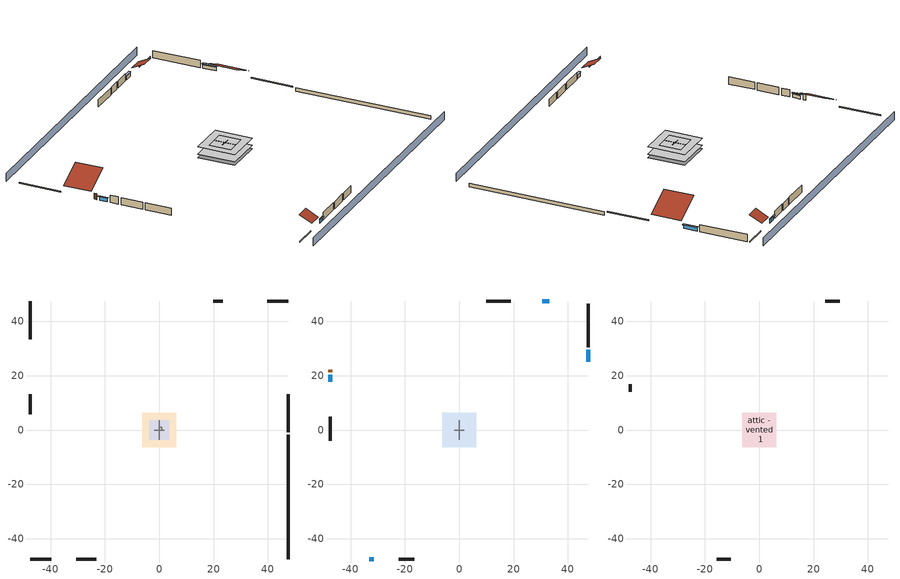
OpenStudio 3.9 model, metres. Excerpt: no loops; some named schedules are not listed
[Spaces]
garage 1
 floor foundation (Slab1 construction): -3.66,-3.66 -3.66,3.66 3.66,3.66 3.66,-3.66 z0
 wall outside (Wall1 construction): -30.54,-47.55 -23.22,-47.55 z0.3:2.74
 wall outside (Wall2 construction): -47.55,13.11 -47.55,5.8 z0.3:2.74
 wall outside (Wall12 construction): 23.48,47.55 19.82,47.55 z0.3:2.74
 wall to conditioned space 1 (Wall5 construction Reversed): 0,-3.66 0,3.66 z0.3:2.74
 wall to conditioned space 1 (Wall6 construction Reversed): 1.83,0 -1.83,0 z0.3:2.74
crawlspace - vented 1
 floor foundation (Slab2 construction): -6.28,-6.28 -6.28,6.28 6.28,6.28 6.28,-6.28 z-0.91
 wall outside (RimJoist1 construction): 47.55,-0.9 47.55,13.15 z0.3:0.61
 wall outside (RimJoist2 construction): -47.55,-47.55 -39.74,-47.55 z0.3:0.61
 wall outside (RimJoist3 construction): -47.55,47.55 -47.55,33.5 z0.3:0.61
 wall outside (RimJoist4 construction): 47.55,47.55 39.74,47.55 z0.3:0.61
 wall foundation (FoundationWall1 construction): 47.55,-47.55 47.55,-1.83 z-0.91:0.3
central ac and furnace airloop ret air space
 floor adiabatic (AdiabaticConst): 0,0 0,1 1,1 1,0 z0
 wall adiabatic (AdiabaticConst): 0,1 0,0 1,0 1,1 0,1 z0:1
 ceiling adiabatic (AdiabaticConst): 1,0 1,1 0,1 0,0 z1
conditioned space 1
 floor to crawlspace - vented 1 (Floor2 construction): -6.28,-6.28 -6.28,6.28 6.28,6.28 6.28,-6.28 z0.3
 wall outside (Wall3 construction): 47.55,30.58 47.55,46.62 z0.3:2.74
 wall outside (Wall4 construction): -22.3,-47.55 -16.61,-47.55 z0.3:2.74
 wall outside (Wall7 construction): -47.55,4.87 -47.55,-3.97 z0.3:2.74
 wall outside (Wall8 construction): 18.89,47.55 9.98,47.55 z0.3:2.74
 wall outside (AdiabaticWallConstruction): 47.55,25.17 47.55,29.65 / -47.55,20.41 -47.55,17.72 z0.3:1.49; -33.15,-47.55 -31.47,-47.55 z0.3:1.43; 33.15,47.55 30.59,47.55 z0.3:1.46
 wall outside (AdiabaticWallConstruction 1): -47.55,22.25 -47.55,21.33 z0.3:2.34
 window (WindowConstruction): 47.55,25.17 47.55,29.65 z0.3:1.49
 window (WindowConstruction 1): -33.15,-47.55 -31.47,-47.55 z0.3:1.43
 window (WindowConstruction 2): -47.55,20.4 -47.55,17.72 z0.3:1.49
 window (WindowConstruction 3): 33.15,47.55 30.59,47.55 z0.3:1.46
 door (Door): -47.55,22.25 -47.55,21.33 z0.3:2.34
attic - vented 1
 floor to garage 1 (Floor1 construction): -3.66,-3.66 -3.66,3.66 3.66,3.66 3.66,-3.66 z2.74
 floor to conditioned space 1 (Floor3 construction Reversed): -6.28,-6.28 -6.28,6.28 6.28,6.28 6.28,-6.28 z2.74
 wall outside (Wall9 construction): -15.68,-47.55 -10.42,-47.55 z0.3:2.74
 wall outside (Wall10 construction): 29.66,47.55 24.41,47.55 z0.3:2.74
 wall outside (Wall11 construction): -47.55,16.79 -47.55,14.04 z0.3:2.74
 roof outside (Roof1 construction): 47.55,24.24,2.74 38.46,24.24,7.29 38.46,14.08,7.29 47.55,14.08,2.74
 roof outside (Roof2 construction): -34.08,-47.55,2.74 -34.08,-43.31,4.86 -38.82,-43.31,4.86 -38.82,-47.55,2.74
 roof outside (Roof3 construction): 34.08,47.55,2.74 34.08,43.31,4.86 38.82,43.31,4.86 38.82,47.55,2.74
 roof outside (Roof4 construction): -47.55,23.18,2.74 -39.15,23.18,6.94 -39.15,32.57,6.94 -47.55,32.57,2.74
shading: 47.55,52.12 -47.55,52.12 / -47.55,-52.12 47.55,-52.12 z0:2.74; 47.55,29.96 47.55,24.86 48.16,24.86 48.16,29.96 z1.8; -31.16,-47.55 -33.45,-47.55 -33.45,-48.16 -31.16,-48.16 z1.74; -47.55,17.41 -47.55,20.71 -48.16,20.71 -48.16,17.41 z1.8; 30.29,47.55 33.45,47.55 33.45,48.16 30.29,48.16 z1.77
[Site]
Portland Intl Arpt_OR: Latitude {deg}=45.59; Longitude {deg}=-122.6; Time Zone {hr}=-8; Elevation {m}=33; Terrain=Suburbs; Keep Site Location Information=Yes
[Site:GroundTemperature:Shallow]
10.2558, 8.96328, 8.85977, 9.47314, 11.9355, 14.3863, 16.5111, 17.8571, 17.9714, 16.8767, 14.8061, 12.4304
[Site:WaterMainsTemperature]
Calculation Method=Schedule; Temperature Schedule=mains temperature schedule
[Building]
Building 1
[Material] Roughness=Rough
Name | Thickness {m} | Conductivity {W/m-K} | Density {kg/m3} | Specific Heat {J/kg-K} | Thermal Absorptance | Solar Absorptance | Visible Absorptance
asphalt or fiberglass shingles | 0.00635 | 0.162714 | 1121.4 | 1465.45 | 0.9 | 0.85 | 0.85
roof rigid ins | 0.00281632 | 0.029427 | 32.04 | 1214.23 | 0.9 | 0.7 | 0.7
osb sheathing 0.5 in. | 0.0127 | 0.115458 | 512.64 | 1214.23 | 0.9 | 0.6 | 0.6
composite shingle siding | 0.00635 | 0.162714 | 1121.4 | 1465.45 | 0.9 | 0.7 | 0.7
osb sheathing 0.5 in. 1 | 0.0127 | 0.115458 | 512.64 | 1214.23 | 0.9 | 0.7 | 0.7
wall stud and cavity | 0.1397 | 0.348479 | 139.0536 | 1170.24 | 0.9 | 0.6 | 0.6
wall rigid ins; floor rigid ins | 0.051816 | 0.029427 | 32.04 | 1214.23 | 0.9 | 0.7 | 0.7
wall stud and cavity 1 | 0.1397 | 0.207325 | 139.0536 | 1170.24 | 0.9 | 0.7 | 0.7
gypsum board | 0.0127 | 0.160291 | 801 | 837.4 | 0.9 | 0.6 | 0.6
wall rigid ins 1; wall rigid ins 2 | 0.051816 | 0.029427 | 32.04 | 1214.23
wall stud and cavity 2 | 0.1397 | 0.222524 | 139.0536 | 1170.24 | 0.9 | 0.7 | 0.7
rim joist stud and cavity | 0.0508 | 0.144151 | 50.32683 | 1063.81 | 0.9 | 0.6 | 0.6
ceiling stud and cavity | 0.1397 | 1.39189 | 65.682 | 1177.47 | 0.9 | 0.7 | 0.7
floor stud and cavity | 0.1397 | 0.0972396 | 92.3553 | 1139.71 | 0.9 | 0.7 | 0.7
osb sheathing 0.75 in. | 0.01905 | 0.115458 | 512.64 | 1214.23 | 0.9 | 0.7 | 0.7
floor covering | 0.0127 | 0.0433444 | 54.468 | 1339.84 | 0.9 | 0.6 | 0.6
ceiling loosefill ins | 0.254 | 0.0480833 | 16.02 | 1046.75 | 0.9 | 0.7 | 0.7
ceiling stud and cavity 1 | 0.1397 | 0.104117 | 65.682 | 1177.47 | 0.9 | 0.7 | 0.7
concrete 4.0 in. | 0.1016 | 1.803125 | 2242.8 | 837.4 | 0.9 | 0.7 | 0.7
concrete 8.0 in. | 0.2032 | 1.803125 | 2242.8 | 837.4 | 0.9 | 0.7 | 0.7
soil 0.5 in. | 0.0127 | 2.9427 | 1842.3 | 418.7 | 0.9 | 0.7 | 0.7
wood siding; wood siding 1 | 0.0254 | 0.102417 | 544.68 | 1172.36
wall rigid ins 3 | 0.512978 | 0.029427 | 32.04 | 1214.23 | 0.9 | 0.7 | 0.7
wall stud and cavity 3 | 0.0889 | 0.380278 | 52.3479 | 1209.89 | 0.9 | 0.7 | 0.7
door material | 0.04445 | 0.0612267 | 512.64 | 1214.23 | 0.9 | 0.7 | 0.7
wall stud and cavity 4 | 0.0889 | 0.391764 | 83.0341 | 1211.67 | 0.9 | 0.7 | 0.7
furniture material conditioned space 1; furniture material garage 1 | 0.1524 | 0.115458 | 640.8 | 1214.23 | 0.9 | 0.6 | 0.6
[Construction]
Roof1 construction; Roof2 construction; Roof3 construction; Roof4 construction: asphalt or fiberglass shingles, roof rigid ins, osb sheathing 0.5 in.
Wall1 construction; Wall2 construction; Wall9 construction; Wall10 construction; Wall11 construction; Wall12 construction: composite shingle siding, osb sheathing 0.5 in. 1, wall stud and cavity
Wall3 construction; Wall4 construction: composite shingle siding, wall rigid ins, osb sheathing 0.5 in. 1, wall stud and cavity 1, gypsum board
Wall5 construction Reversed: gypsum board, wall stud and cavity 2, osb sheathing 0.5 in. 1, wall rigid ins 1
Wall6 construction Reversed: gypsum board, wall stud and cavity 2, osb sheathing 0.5 in. 1, wall rigid ins 2
Wall7 construction; Wall8 construction: composite shingle siding, wall rigid ins 2, osb sheathing 0.5 in. 1, wall stud and cavity 1, gypsum board
RimJoist1 construction; RimJoist2 construction; RimJoist3 construction; RimJoist4 construction: composite shingle siding, rim joist stud and cavity
Floor1 construction: ceiling stud and cavity
Floor2 construction: floor stud and cavity, floor rigid ins, osb sheathing 0.75 in., floor covering
Floor3 construction Reversed: gypsum board, ceiling stud and cavity 1, ceiling loosefill ins
Slab1 construction: concrete 4.0 in.
FoundationWall1 construction: concrete 8.0 in.
Slab2 construction: soil 0.5 in.
WindowConstruction; WindowConstruction 1; WindowConstruction 2; WindowConstruction 3: WindowMaterial
AdiabaticWallConstruction: wood siding, wall rigid ins 3, wall stud and cavity 3, gypsum board
Door: door material
AdiabaticWallConstruction 1: wood siding 1, wall rigid ins 3, wall stud and cavity 3, gypsum board
PartitionWallConstruction: gypsum board, wall stud and cavity 4, gypsum board
furniture construction conditioned space 1: furniture material conditioned space 1
furniture construction garage 1: furniture material garage 1
AdiabaticConst: Adiabatic
[WindowMaterial:SimpleGlazingSystem]
WindowMaterial: U-Factor {W/m2-K}=2.15764; Solar Heat Gain Coefficient=0.44
[Material:NoMass]
Adiabatic: Roughness=Rough; Thermal Resistance {m2-K/W}=176.1
[ThermalZone] Multiplier=1; Use Ideal Air Loads=No
Name | Volume {m3} | Thermostat
conditioned space | 384.656 | conditioned space temperature setpoint
attic - vented | 228.873
garage | 130.484
crawlspace - vented | 192.328
central ac and furnace airloop ret air zone | 1
[Sizing:Zone] Zone Cooling Design Supply Air Temperature Input Method=SupplyAirTemperature; Zone Cooling Design Supply Air Temperature {C}=14; Zone Cooling Design Supply Air Temperature Difference {deltaC}=11.11; Zone Heating Design Supply Air Temperature Input Method=SupplyAirTemperature; Zone Heating Design Supply Air Temperature {C}=40; Zone Heating Design Supply Air Temperature Difference {deltaC}=11.11; Zone Cooling Design Supply Air Humidity Ratio {kg-H2O/kg-air}=0.0085; Zone Heating Design Supply Air Humidity Ratio {kg-H2O/kg-air}=0.008; Cooling Design Air Flow Method=DesignDay; Heating Design Air Flow Method=DesignDay; Account for Dedicated Outdoor Air System=No; Dedicated Outdoor Air System Control Strategy=NeutralSupplyAir; Dedicated Outdoor Air Low Setpoint Temperature for Design {C}=autosize; Dedicated Outdoor Air High Setpoint Temperature for Design {C}=autosize; Zone Load Sizing Method=Sensible Load Only No Latent Load; Zone Latent Cooling Design Supply Air Humidity Ratio Input Method=HumidityRatioDifference; Zone Cooling Design Supply Air Humidity Ratio Difference {kgWater/kgDryAir}=0.005; Zone Latent Heating Design Supply Air Humidity Ratio Input Method=HumidityRatioDifference; Zone Humidification Design Supply Air Humidity Ratio Difference {kgWater/kgDryAir}=0.005; Sizing Option=Coincident
attic - vented; garage; crawlspace - vented; central ac and furnace airloop ret air zone
[Space]
Name | Thermal Zone | Volume {m3}
conditioned space 1 | conditioned space | 384.656
attic - vented 1 | attic - vented | 228.873
garage 1 | garage | 130.484
crawlspace - vented 1 | crawlspace - vented | 192.328
central ac and furnace airloop ret air space | central ac and furnace airloop ret air zone
[ThermostatSetpoint:DualSetpoint]
conditioned space temperature setpoint: Heating Setpoint Temperature Schedule=heating setpoint; Cooling Setpoint Temperature Schedule=cooling setpoint; Temperature Difference Between Cutout And Setpoint {deltaC}=0
[Foundation:Kiva] Wall Depth Below Slab {m}=0.2032
Name | Initial Indoor Air Temperature {C} | Wall Height Above Grade {m}
Foundation Kiva 1 | 13.4258 | 0.1016
Foundation Kiva 2 | 8.41658 | 0.3048
[Foundation:Kiva:Settings]
Soil Conductivity {W/m-K}=2.9427; Soil Density {kg/m3}=1842.3; Soil Specific Heat {J/kg-K}=418.7; Ground Solar Absorptivity=0.9; Ground Thermal Absorptivity=0.9; Ground Surface Roughness {m}=0.03; Far-Field Width {m}=40; Deep-Ground Boundary Condition=ZeroFlux; Deep-Ground Depth {m}=40; Minimum Cell Dimension {m}=0.2; Maximum Cell Growth Coefficient=3; Simulation Timestep=Timestep
[SurfaceProperty:ExposedFoundationPerimeter] Exposed Perimeter Calculation Method=TotalExposedPerimeter
Name | Total Exposed Perimeter {m}
Slab1 | 18.288
Slab2 | 45.72
[SurfaceProperty:IncidentSolarMultiplier] Incident Solar Multiplier=1; Incident Solar Multiplier Schedule=trans schedule winter=0.85 summer=0.7
Window1; Window2; Window3; Window4
[InternalMass:Definition] Design Level Calculation Method=SurfaceArea
Name | Construction | Surface Area {m2}
partition wall mass | PartitionWallConstruction | 157.749
furniture mass conditioned space 1 | furniture construction conditioned space 1 | 63.09974
furniture mass garage 1 | furniture construction garage 1 | 5.35122
[InternalMass] Multiplier=1
Name | Internal Mass Definition | Space or SpaceType
partition wall mass | partition wall mass | conditioned space 1
furniture mass conditioned space 1 | furniture mass conditioned space 1 | conditioned space 1
furniture mass garage 1 | furniture mass garage 1 | garage 1
[Fan:SystemModel]
central ac and furnace supply fan: Availability Schedule=Always On Discrete; Design Maximum Air Flow Rate {m3/s}=0.214736; Speed Control Method=Discrete; Electric Power Minimum Flow Rate Fraction=0.2; Design Pressure Rise {Pa}=500; Motor Efficiency=1; Motor In Air Stream Fraction=1; Design Electric Power Consumption {W}=autosize; Design Power Sizing Method=PowerPerFlow; Electric Power Per Unit Flow Rate {W/(m3/s)}=1059.44; Electric Power Per Unit Flow Rate Per Unit Pressure {W-s/m3-Pa}=1.66667; Fan Total Efficiency=0.7; Motor Loss Radiative Fraction=0; Speed Flow Fraction 1=0.94725; Speed Electric Power Fraction 1=0.84996; Speed Flow Fraction 2=1; Speed Electric Power Fraction 2=1
[EnergyManagementSystem:Sensor]
Name | Output Variable or Output Meter Index Key | Output Variable or Output Meter
central_ac_and_furnace_supply_fan_s; central_ac_and_furnace_supply_fan_s_1 | central ac and furnace supply fan | Fan Electricity Energy
water_heater_amb_temp | garage | Zone Mean Air Temperature
water_heater_amb_rh | garage | Zone Air Relative Humidity
water_heater_T_set | water heater setpoint | Schedule Value
out_pb_s |  | Site Outdoor Air Barometric Pressure
out_wt_s |  | Site Outdoor Air Humidity Ratio
site_vw_s |  | Site Wind Speed
cool_season | cooling season schedule | Schedule Value
central_ac_and_furnace_airloop_Fan_RTF_s | central ac and furnace supply fan | Fan Runtime Fraction Speed 1
central_ac_and_furnace_airloop_Fan_RTF_s_1 | central ac and furnace supply fan | Fan Runtime Fraction Speed 2
central_ac_and_furnace_airloop_AH_MFR_s | Node 9 | System Node Mass Flow Rate
central_ac_and_furnace_airloop_AH_VFR_s | Node 9 | System Node Current Density Volume Flow Rate
central_ac_and_furnace_airloop_AH_Tout_s | Node 9 | System Node Temperature
central_ac_and_furnace_airloop_AH_Wout_s | Node 9 | System Node Humidity Ratio
central_ac_and_furnace_airloop_RA_T_s | Node 12 | System Node Temperature
central_ac_and_furnace_airloop_Ra_W_s | Node 12 | System Node Humidity Ratio
central_ac_and_furnace_airloop_0_DZ_T_s | crawlspace - vented | Zone Air Temperature
central_ac_and_furnace_airloop_0_DZ_W_s | crawlspace - vented | Zone Mean Air Humidity Ratio
natural_vent_s | natural vent schedule | Schedule Value
htg_sp_s | heating setpoint | Schedule Value
clg_sp_s | cooling setpoint | Schedule Value
mech_vent_range_fan_0_sch_s | mech vent range fan 0 schedule | Schedule Value
mech_vent_bath_fan_0_sch_s | mech vent bath fan 0 schedule | Schedule Value
clothes_dryer_exhaust_0_sch_s | clothes_dryer | Schedule Value
htg_load_cond |  | Heating:EnergyTransfer:Zone:CONDITIONED SPACE
clg_load_cond |  | Cooling:EnergyTransfer:Zone:CONDITIONED SPACE
htg_load_duct |  | Heating:EnergyTransfer:Zone:CENTRAL AC AND FURNACE AIRLOOP RET AIR ZONE
clg_load_duct |  | Cooling:EnergyTransfer:Zone:CENTRAL AC AND FURNACE AIRLOOP RET AIR ZONE
s_conv | Floor2 | Surface Inside Face Convection Heat Gain Energy
s_ig | Floor2 | Surface Inside Face Internal Gains Radiation Heat Gain Energy
s_sol | Floor2 | Surface Inside Face Solar Radiation Heat Gain Energy
s_lgt | Floor2 | Surface Inside Face Lights Radiation Heat Gain Energy
s_surf | Floor2 | Surface Inside Face Net Surface Thermal Radiation Heat Gain Energy
s_conv_1 | Floor3 | Surface Inside Face Convection Heat Gain Energy
s_ig_1 | Floor3 | Surface Inside Face Internal Gains Radiation Heat Gain Energy
s_sol_1 | Floor3 | Surface Inside Face Solar Radiation Heat Gain Energy
s_lgt_1 | Floor3 | Surface Inside Face Lights Radiation Heat Gain Energy
s_surf_1 | Floor3 | Surface Inside Face Net Surface Thermal Radiation Heat Gain Energy
ss_sol | Door1 | Surface Inside Face Solar Radiation Heat Gain Energy
ss_lgt | Door1 | Surface Inside Face Lights Radiation Heat Gain Energy
ss_conv | Door1 | Surface Inside Face Convection Heat Gain Energy
ss_ig | Door1 | Surface Inside Face Internal Gains Radiation Heat Gain Energy
ss_surf | Door1 | Surface Inside Face Net Surface Thermal Radiation Heat Gain Energy
ss_conv_1 | Window1 | Surface Inside Face Convection Heat Gain Energy
ss_ig_1 | Window1 | Surface Inside Face Internal Gains Radiation Heat Gain Energy
ss_surf_1 | Window1 | Surface Inside Face Net Surface Thermal Radiation Heat Gain Energy
ss_trans_in | Window1 | Surface Window Transmitted Solar Radiation Rate
ss_back_out | Window1 | Surface Window Shortwave from Zone Back Out Window Heat Transfer Rate
ss_trans_out | Window1 | Surface Inside Face Initial Transmitted Diffuse Transmitted Out Window Solar Radiation Rate
ss_conv_2 | Window2 | Surface Inside Face Convection Heat Gain Energy
ss_ig_2 | Window2 | Surface Inside Face Internal Gains Radiation Heat Gain Energy
ss_surf_2 | Window2 | Surface Inside Face Net Surface Thermal Radiation Heat Gain Energy
ss_trans_in_1 | Window2 | Surface Window Transmitted Solar Radiation Rate
ss_back_out_1 | Window2 | Surface Window Shortwave from Zone Back Out Window Heat Transfer Rate
ss_trans_out_1 | Window2 | Surface Inside Face Initial Transmitted Diffuse Transmitted Out Window Solar Radiation Rate
ss_conv_3 | Window3 | Surface Inside Face Convection Heat Gain Energy
ss_ig_3 | Window3 | Surface Inside Face Internal Gains Radiation Heat Gain Energy
ss_surf_3 | Window3 | Surface Inside Face Net Surface Thermal Radiation Heat Gain Energy
ss_trans_in_2 | Window3 | Surface Window Transmitted Solar Radiation Rate
ss_back_out_2 | Window3 | Surface Window Shortwave from Zone Back Out Window Heat Transfer Rate
ss_trans_out_2 | Window3 | Surface Inside Face Initial Transmitted Diffuse Transmitted Out Window Solar Radiation Rate
ss_conv_4 | Window4 | Surface Inside Face Convection Heat Gain Energy
[OtherEquipment:Definition] Design Level Calculation Method=EquipmentLevel
Name | Design Level {W} | Fraction Latent | Fraction Radiant | Fraction Lost
water heater sens; central ac and furnace airloop_0 SupSensLkToCond; central ac and furnace airloop_0 SupCondToLv; central ac and furnace airloop_0 RetCondToRP; central ac and furnace airloop_0 RetSensLkToRP; central ac and furnace airloop_0 SupCondToDZ; central ac and furnace airloop_0 RetCondToDZ; central ac and furnace airloop_0 SupSensLkToDZ; mech vent house fan sensible load | 0 | 0 | 0 | 0
water heater lat; central ac and furnace airloop_0 SupLatLkToCond; central ac and furnace airloop_0 RetLatLkToRP; central ac and furnace airloop_0 SupLatLkToDZ; mech vent house fan latent load | 0 | 1 | 0 | 0
water heater energy adjustment1 | 0.01 | 0 | 0 | 1
clothes dryer 2 | 8668.56 | 0.015 | 0.081 | 0.85
cooking range 2 | 6149.39 | 0.16 | 0.384 | 0.2
general water use sensible | -25.2881 | 0 | 0.6 | 0
general water use latent | 25.6591 | 1 | 0 | 0
[OtherEquipment]
Name | Other Equipment Definition | Space or SpaceType | Schedule | Fuel Type
water heater sens | water heater sens | garage 1 | Always On Discrete
water heater lat | water heater lat | garage 1 | Always On Discrete
water heater energy adjustment1 | water heater energy adjustment1 | garage 1 | Always On Discrete | Electricity
clothes dryer 1 | clothes dryer 2 | conditioned space 1 | clothes_dryer | NaturalGas
cooking range 1 | cooking range 2 | conditioned space 1 | cooking_range | NaturalGas
general water use sensible | general water use sensible | conditioned space 1 | general water use schedule
general water use latent | general water use latent | conditioned space 1 | general water use schedule
central ac and furnace airloop_0 SupSensLkToCond | central ac and furnace airloop_0 SupSensLkToCond | conditioned space 1 | Always On Discrete
central ac and furnace airloop_0 SupLatLkToCond | central ac and furnace airloop_0 SupLatLkToCond | conditioned space 1 | Always On Discrete
central ac and furnace airloop_0 SupCondToLv | central ac and furnace airloop_0 SupCondToLv | conditioned space 1 | Always On Discrete
central ac and furnace airloop_0 RetCondToRP | central ac and furnace airloop_0 RetCondToRP | central ac and furnace airloop ret air space | Always On Discrete
central ac and furnace airloop_0 RetSensLkToRP | central ac and furnace airloop_0 RetSensLkToRP | central ac and furnace airloop ret air space | Always On Discrete
central ac and furnace airloop_0 RetLatLkToRP | central ac and furnace airloop_0 RetLatLkToRP | central ac and furnace airloop ret air space | Always On Discrete
central ac and furnace airloop_0 SupCondToDZ | central ac and furnace airloop_0 SupCondToDZ | crawlspace - vented 1 | Always On Discrete
central ac and furnace airloop_0 RetCondToDZ | central ac and furnace airloop_0 RetCondToDZ | crawlspace - vented 1 | Always On Discrete
central ac and furnace airloop_0 SupSensLkToDZ | central ac and furnace airloop_0 SupSensLkToDZ | crawlspace - vented 1 | Always On Discrete
central ac and furnace airloop_0 SupLatLkToDZ | central ac and furnace airloop_0 SupLatLkToDZ | crawlspace - vented 1 | Always On Discrete
mech vent house fan sensible load | mech vent house fan sensible load | conditioned space 1 | Always On Discrete
mech vent house fan latent load | mech vent house fan latent load | conditioned space 1 | Always On Discrete
[ElectricEquipment:Definition] Design Level Calculation Method=EquipmentLevel
Name | Design Level {W} | Fraction Latent | Fraction Radiant | Fraction Lost
clothes washer | 347.235 | 0.03 | 0.162 | 0.7
clothes dryer | 652.499 | 0.015 | 0.081 | 0.85
dishwasher | 1000.31 | 0.3 | 0.18 | 0.4
fridge | 49.4292 | 0 | 0.6 | 0
cooking range | 209.826 | 0.16 | 0.384 | 0.2
misc tv | 354.17 | 0 | 0.6 | 0
misc plug loads | 281.485 | 0.021 | 0.558 | 0.049
whole house fan; mech vent house fan | 0 | 0 | 0 | 1
mech vent house fan cfis | 0 | 0 | 0 | 0
mech vent range fan 0 | 30 | 0 | 0 | 1
mech vent bath fan 0 | 15 | 0 | 0 | 1
[ElectricEquipment] Space or SpaceType=conditioned space 1
Name | Electric Equipment Definition | Schedule
clothes washer | clothes washer | clothes_washer
clothes dryer | clothes dryer | clothes_dryer
dishwasher | dishwasher | dishwasher
fridge | fridge | fridge schedule
cooking range | cooking range | cooking_range
misc tv | misc tv | plug_loads_tv
misc plug loads | misc plug loads | plug_loads_other
whole house fan | whole house fan | Always On Discrete
mech vent house fan | mech vent house fan | mech vent house fan schedule
mech vent house fan cfis | mech vent house fan cfis | mech vent house fan cfis schedule
mech vent range fan 0 | mech vent range fan 0 | mech vent range fan 0 schedule
mech vent bath fan 0 | mech vent bath fan 0 | mech vent bath fan 0 schedule
[WaterUse:Equipment:Definition]
Name | Peak Flow Rate {m3/s}
clothes washer | 2.25423e-05
dishwasher | 1.32023e-05
[Lights:Definition] Design Level Calculation Method=LightingLevel; Fraction Radiant=0.6; Fraction Visible=0.2; Return Air Fraction=0
Name | Lighting Level {W}
interior lighting | 255.04
garage lighting | 8.94116
[Lights] Fraction Replaceable=1
Name | Lights Definition | Space or SpaceType | Schedule
interior lighting | interior lighting | conditioned space 1 | lighting_interior
garage lighting | garage lighting | garage 1 | lighting_garage
[Exterior:Lights:Definition]
exterior lighting: Design Level {W}=7.09205
[Exterior:Lights]
exterior lighting: Exterior Lights Definition=exterior lighting; Schedule=exterior lighting schedule
[People:Definition]
occupants: Number of People Calculation Method=People; Number of People {people}=1; Fraction Radiant=0.314171; Sensible Heat Fraction=0.56303; Carbon Dioxide Generation Rate {m3/s-W}=0; Enable ASHRAE 55 Comfort Warnings=No; Mean Radiant Temperature Calculation Type=EnclosureAveraged
[People]
occupants: People Definition=occupants; Space or SpaceType=conditioned space 1; Number of People Schedule=occupants; Activity Level Schedule=occupants activity schedule; Multiplier=1
[ZoneMixing] Schedule=Always On Continuous; Design Flow Rate Calculation Method=Flow/Zone; Design Flow Rate {m3/s}=0
Name | Zone or Space | Source Zone or Space
central ac and furnace airloop_0 ZoneMixDZToCond mix | conditioned space | crawlspace - vented
central ac and furnace airloop_0 ZoneMixCondToDZ mix | crawlspace - vented | conditioned space
whole house fan mix | attic - vented | conditioned space
[SpaceInfiltration:DesignFlowRate] Schedule=Always On Discrete
Name | Space or SpaceType | Design Flow Rate Calculation Method | Design Flow Rate {m3/s} | Air Changes per Hour {1/hr} | Constant Term Coefficient | Temperature Term Coefficient | Velocity Term Coefficient | Velocity Squared Term Coefficient
natural vent flow; whole house fan flow; infil flow | conditioned space 1 | Flow/Space | 0
infil crawlspace - vented 1 | crawlspace - vented 1 | AirChanges/Hour |  | 2.6013 | 1 | 0 | 0 | 0
crawlspace_vented 1 duct leakage imbalance infil flow | crawlspace - vented 1 | Flow/Space | 0
[SpaceInfiltration:EffectiveLeakageArea] Schedule=Always On Discrete
Name | Space or SpaceType | Effective Air Leakage Area {cm2} | Stack Coefficient | Wind Coefficient
infil garage 1 | garage 1 | 190.286 | 0.000129147 | 4.64657e-05
infil attic - vented 1 | attic - vented 1 | 7041.35 | 0.000226005 | 3.83144e-05
